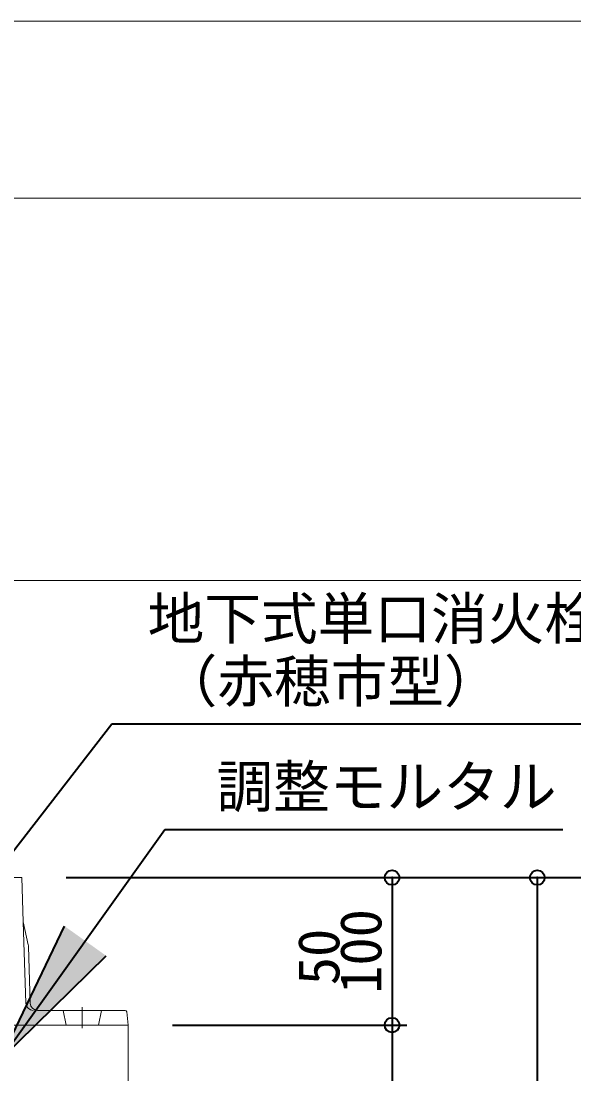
# Model space of a CAD drawing. Units: millimetres at full size, sheet at 1:20. Extents: x -5803 to 5817, y -3160 to 3160.
# Drawn here: x 750 to 1125, y 2447 to 3160 of the extents above; entities that cross this region are included whole.
import ezdxf
from ezdxf.enums import TextEntityAlignment as Align

# ---------------------------------------------------------------- set-up
doc = ezdxf.new("R2010")
doc.units = ezdxf.units.MM
doc.header["$LTSCALE"] = 20
doc.header["$PDMODE"] = 32
doc.header["$PDSIZE"] = 10
for name, color, linetype, lineweight in [('0-7_TEMP01', 3, 'Continuous', 18), ('0-9_躯体', 7, 'Continuous', 9), ('0-D_図面枠', 3, 'Continuous', 18), ('0-E_寸法', 1, 'Continuous', 40)]:
    doc.layers.add(name, color=color, linetype=linetype, lineweight=lineweight)
doc.styles.add('ＭＳ ゴシック', font='')
doc.styles.get('ＭＳ ゴシック').set_extended_font_data('MS Gothic')

msp = doc.modelspace()

# ---------------------------------------------------------------- linework, layer by layer
at = {"layer": '0-7_TEMP01'}
for p, q in [((-4176.06, 2781.2), (1523.94, 2781.2)), ((791.93, 2492.18), (791.93, 2477.81))]:
    msp.add_line(p, q, dxfattribs=at)
msp.add_lwpolyline([(-4296.06, 3160.37), (1643.94, 3160.37), (1643.94, -919.63)], dxfattribs=at)
at = {"layer": '0-9_躯体'}
for p, q in [((750.94, 2579.98), (741.93, 2579.98)), ((750.94, 2579.98), (751.89, 2549.98)), ((751.89, 2549.98), (753.65, 2494.83)), ((751.89, 2549.98), (755.31, 2534.43)), ((755.42, 2533.52), (756.66, 2494.83)), ((821.03, 2489.99), (761.65, 2489.99)), ((778.94, 2489.99), (780.94, 2479.98)), ((804.94, 2489.99), (802.94, 2479.98)), ((822.93, 2479.98), (822.02, 2489.08)), ((822.93, 2479.98), (741.93, 2479.98)), ((822.93, 2479.98), (822.93, 2429.98))]:
    msp.add_line(p, q, dxfattribs=at)
for centre, radius, start, end in [((750.42, 2533.36), 5, 1.828, 12.381), ((758.65, 2494.99), 5, 181.828, 270), ((761.65, 2494.99), 5, 181.828, 270), ((821.03, 2488.98), 1, 5.711, 90)]:
    msp.add_arc(centre, radius, start, end, dxfattribs=at)
at = {"layer": '0-D_図面枠'}
msp.add_lwpolyline([(-4176.06, 3040.37), (1523.94, 3040.37), (1523.94, -799.63), (-4176.06, -799.63)], close=True, dxfattribs=at)
at = {"layer": '0-E_寸法'}
for p, q in [((513.5, 2300.28), (811.93, 2684.24)), ((811.93, 2684.24), (1183.64, 2684.24)), ((736.83, 2456.81), (847.77, 2612.57)), ((847.77, 2612.57), (1117.54, 2612.57)), ((780.94, 2579.98), (1206.91, 2579.98)), ((780.94, 2579.98), (1110.09, 2579.98)), ((780.94, 2579.98), (1011.78, 2579.98)), ((1001.78, 2579.98), (1001.78, 2479.98)), ((1100.09, 2579.98), (1100.09, 1879.98)), ((736.83, 2456.81), (779.81, 2547.09)), ((736.83, 2456.81), (808.1, 2526.95)), ((852.94, 2479.98), (1011.78, 2479.98)), ((852.94, 2479.98), (1011.78, 2479.98)), ((1001.78, 2479.98), (1001.78, 2429.98))]:
    msp.add_line(p, q, dxfattribs=at)
for p in [(1001.78, 2579.98), (1100.09, 2579.98), (1001.78, 2479.98)]:
    msp.add_point(p, dxfattribs=at)
msp.add_solid([(779.81, 2547.09), (808.1, 2526.95), (736.83, 2456.81)], dxfattribs=at)

# ---------------------------------------------------------------- texts
at = {"layer": '0-E_寸法', "style": 'ＭＳ ゴシック'}
for s, p in [('地下式単口消火栓', (836.15, 2732.97)), ('（赤穂市型）', (844.94, 2690.51)), ('調整モルタル', (882.77, 2619.13))]:
    msp.add_text(s, height=28.15, dxfattribs=at).set_placement(p, align=Align.BOTTOM_LEFT)
for s, p in [('100', (1003, 2501.18)), ('50', (974.49, 2507.02))]:
    msp.add_text(s, height=28.15, rotation=90, dxfattribs=at).set_placement(p, align=Align.BOTTOM_LEFT)

doc.saveas('drawing.dxf')
